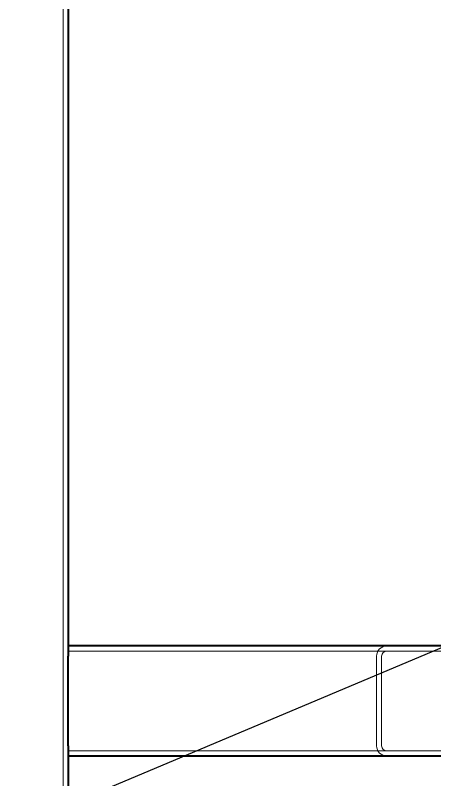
# Model space of a CAD drawing. Header units: millimetres. Extents: x 4969 to 37601, y -771 to 6478.
# Drawn here: x 13187.3 to 13377.7, y 2604.8 to 2952.2 of the extents above; entities that cross this region are included whole.
import ezdxf

# ---------------------------------------------------------------- set-up
doc = ezdxf.new("R2010")
doc.units = ezdxf.units.MM
doc.header["$LTSCALE"] = 7
doc.header["$MEASUREMENT"] = 0
doc.layers.get('0').update_dxf_attribs({"linetype": 'CONTINUOUS'})
doc.layers.add('가려진 것(ISO)', color=2, linetype='CONTINUOUS', lineweight=18)
doc.layers.add('가시적인 것(ISO)', color=3, linetype='CONTINUOUS', lineweight=40)
doc.styles.get("Standard").update_dxf_attribs({"font": 'ISOCP'})
doc.dimstyles.new('PS-20', dxfattribs={"dimscale": 20, "dimtxt": 3.2, "dimasz": 2.5, "dimexe": 2, "dimexo": 2.5, "dimgap": 2, "dimtad": 1, "dimtoh": 1, "dimrnd": 0.05, "dimzin": 12, "dimdsep": 46, "dimtxsty": 'Standard', "dimcen": 0, "dimclrt": 2, "dimazin": 3, "dimtfac": 1, "dimtofl": 0, "dimtmove": 0, "dimatfit": 3, "dimfxl": 0, "dimtolj": 1, "dimtzin": 0, "dimarcsym": 0})

# ---------------------------------------------------------------- blocks, each defined once
blk = doc.blocks.new('A$C01856FDD')
at = {"layer": '가려진 것(ISO)', "ltscale": 25.394522}
blk.add_line((-592.3, 2252.3), (-592.3, 47.7), dxfattribs=at)
at = {"layer": '가려진 것(ISO)', "ltscale": 24.880779}
for p, q in [((-50, 1347.7), (-590, 1347.7)), ((-50, 1302.3), (-590, 1302.3))]:
    blk.add_line(p, q, dxfattribs=at)
at = {"layer": '가려진 것(ISO)', "ltscale": 19.738752}
for p, q in [((-450, 1304.6), (-450, 1345.4)), ((-447.7, 1304.6), (-447.7, 1345.4))]:
    blk.add_line(p, q, dxfattribs=at)
at = {"layer": '가려진 것(ISO)', "ltscale": 2.752439}
for centre, start, end in [((-445.4, 1345.4), 90, 180), ((-445.4, 1304.6), 180, 270)]:
    blk.add_arc(centre, 4.6, start, end, dxfattribs=at)
at = {"layer": '가려진 것(ISO)', "ltscale": 1.37617}
for centre, start, end in [((-445.4, 1345.4), 90, 180), ((-445.4, 1304.6), 180, 270)]:
    blk.add_arc(centre, 2.3, start, end, dxfattribs=at)
at = {"layer": '가시적인 것(ISO)'}
for p, q in [((-590, 1725), (-590, 1350)), ((-50, 1350), (-590, 1350)), ((-590, 1350), (-590, 1345.4)), ((-590, 1304.6), (-590, 1345.4)), ((-590, 1304.6), (-590, 1300)), ((-590, 1300), (-590, 1152.5)), ((-50, 1300), (-590, 1300))]:
    blk.add_line(p, q, dxfattribs=at)

msp = doc.modelspace()

# ---------------------------------------------------------------- block references
msp.add_blockref('A$C01856FDD', (13801.291, 1315.613, -0.01))

# ---------------------------------------------------------------- leaders
at = {"annotation_type": 0, "has_hookline": 1, "hookline_direction": 0, "text_width": 999.268}
msp.add_leader([(13121.291, 2555.613, -0.01), (13953.759, 2906.134, -0.01), (14003.759, 2906.134, -0.01)], dimstyle='PS-20', dxfattribs=at)

doc.saveas('drawing.dxf')
